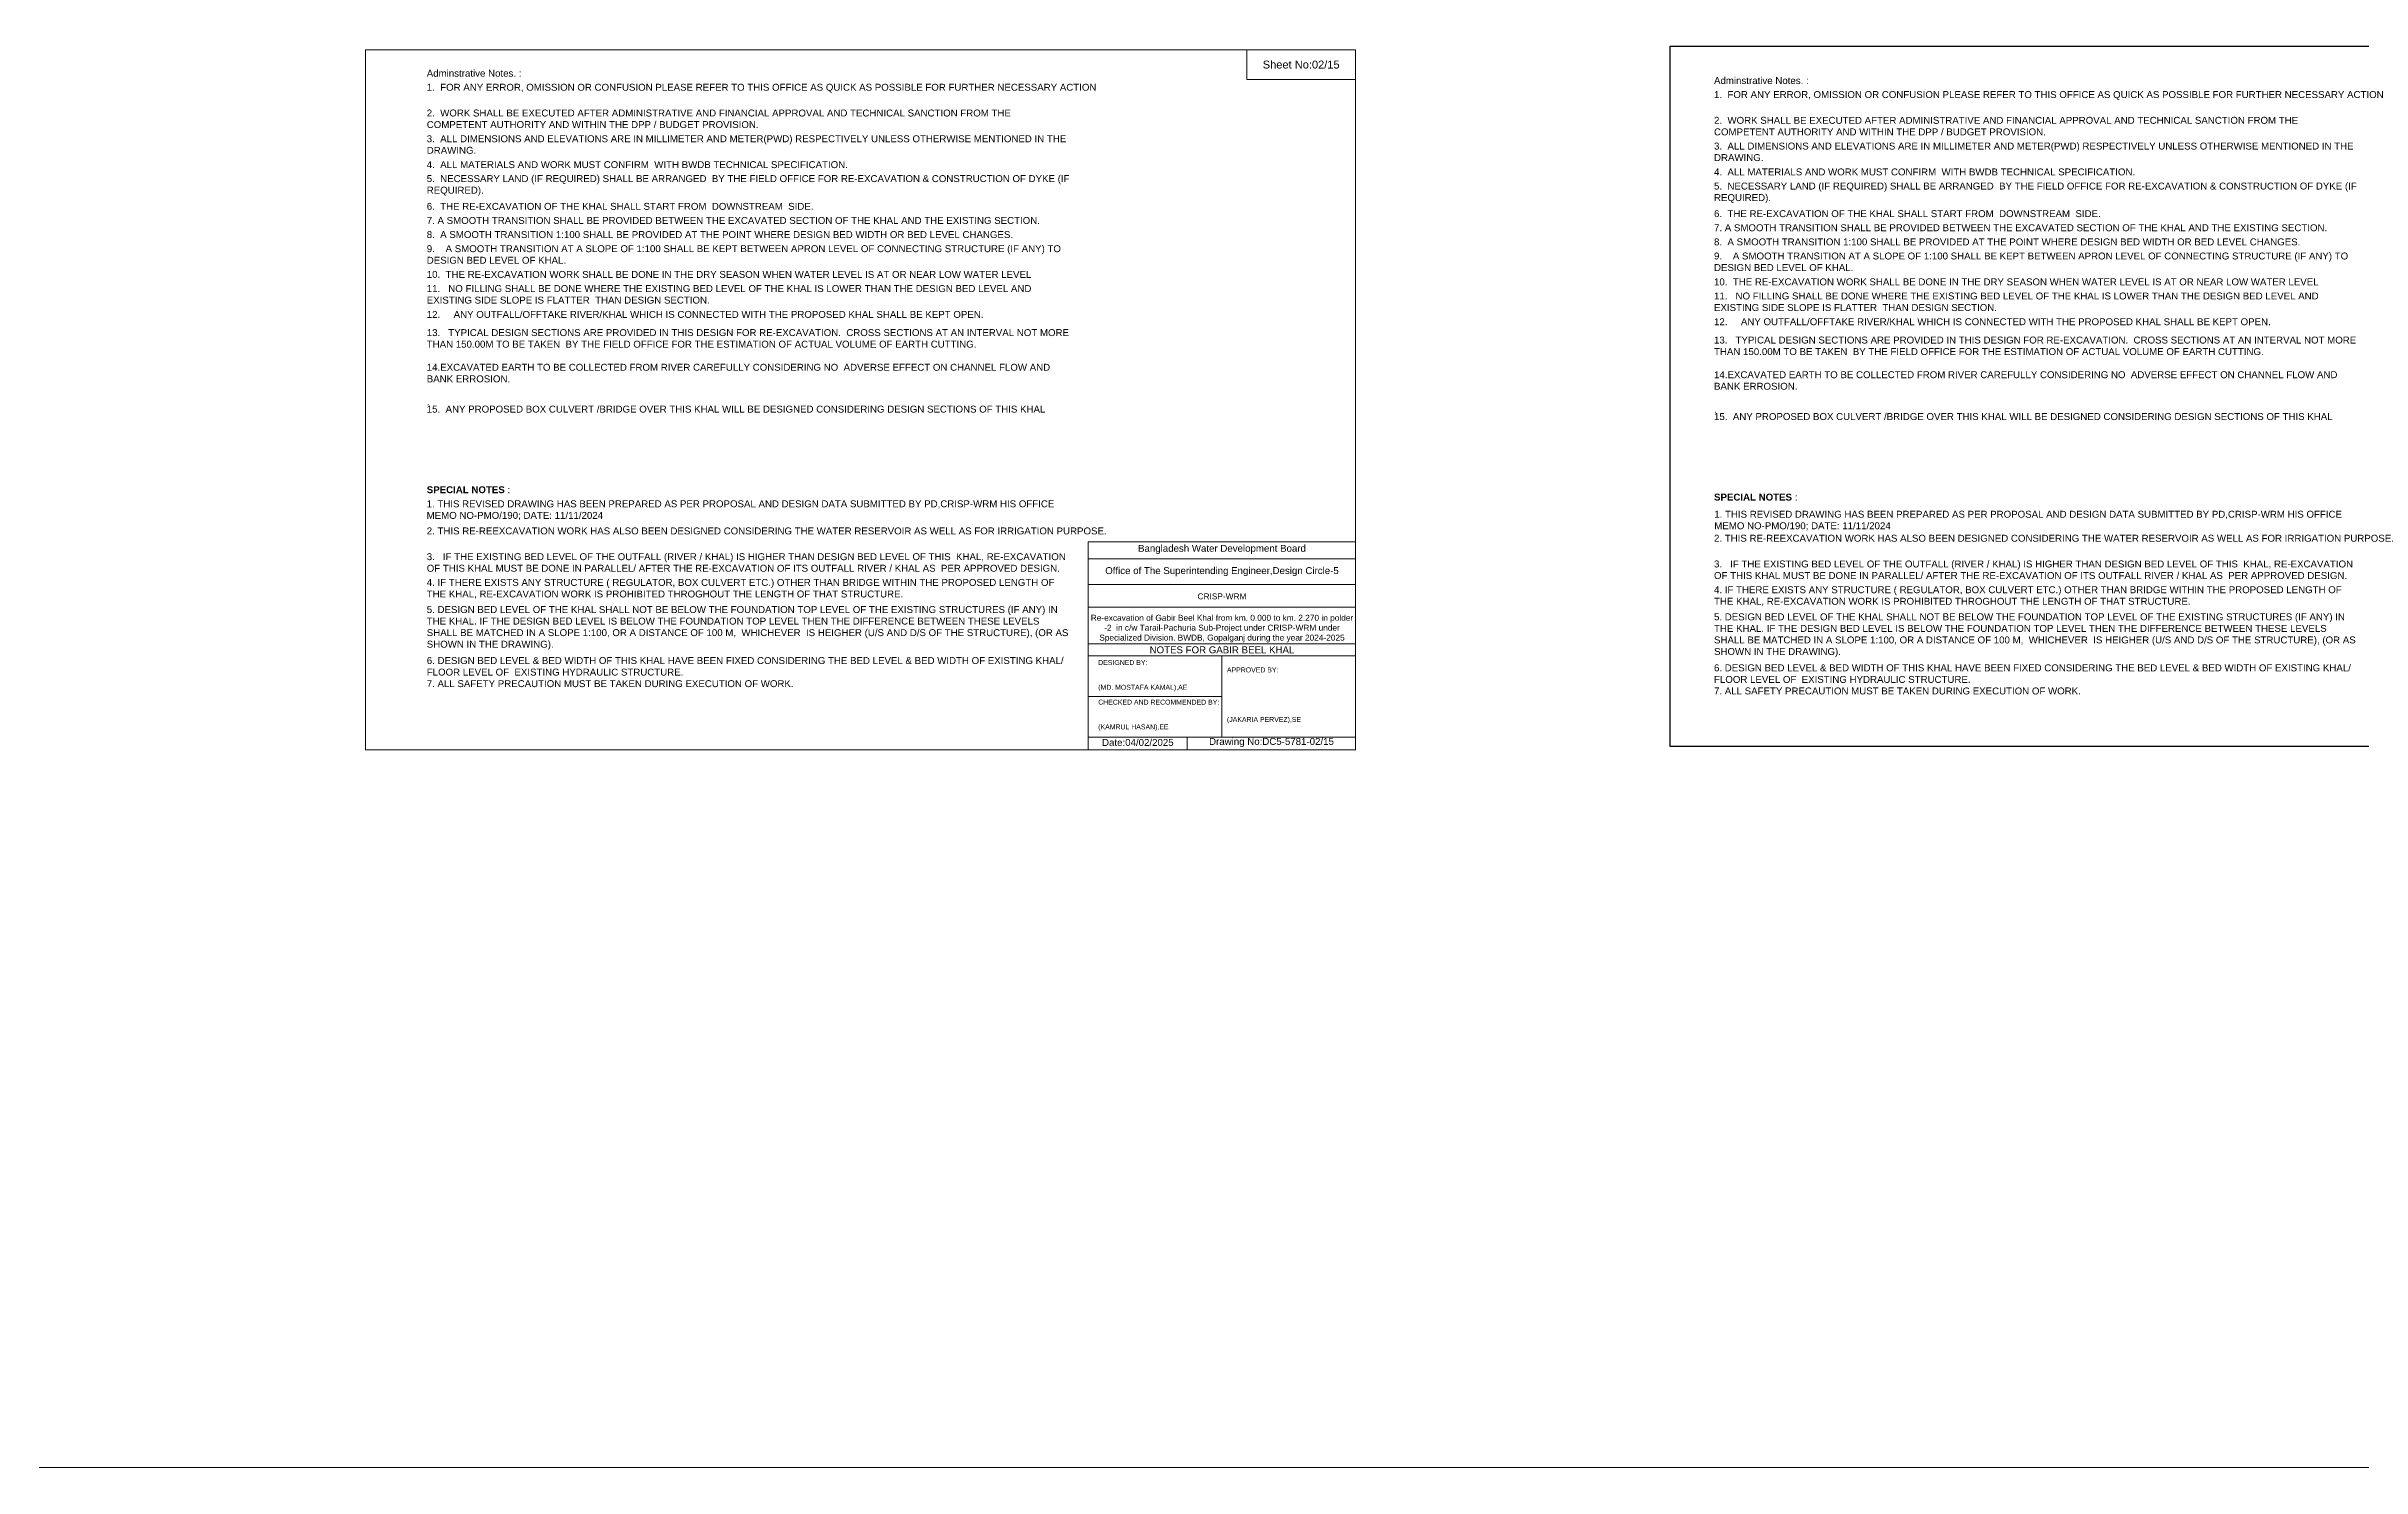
# Model space of a CAD drawing. Header units: inches. Extents: x 85948 to 293477, y -21150 to 8018.
# Drawn here: x 142037 to 160747, y -21150 to -9668 of the extents above; entities that cross this region are included whole.
import ezdxf

# ---------------------------------------------------------------- set-up
doc = ezdxf.new("R2010")
doc.units = ezdxf.units.IN
doc.header["$LTSCALE"] = 7
doc.header["$MEASUREMENT"] = 0
doc.layers.add('Cross Section Labels', color=7, linetype='Continuous', lineweight=9)
doc.styles.get("Standard").update_dxf_attribs({"font": 'arial.ttf'})

msp = doc.modelspace()

# ---------------------------------------------------------------- linework, layer by layer
msp.add_lwpolyline([(155159, -9668), (163159, -9668), (163159, -15324), (155159, -15324)], close=True)
at = {"layer": 'Cross Section Labels'}
msp.add_line((293477, -21150), (85948, -21150), dxfattribs=at)
for points in [[(144617, -9696), (152617, -9696), (152617, -15352), (144617, -15352)], [(151737, -9696), (152617, -9696), (152617, -9936), (151737, -9936)]]:
    msp.add_lwpolyline(points, close=True, dxfattribs=at)
for points in [[(150457, -15352), (150457, -13672), (152617, -13672)], [(150457, -13808), (152617, -13808)], [(150457, -14016), (152617, -14016)], [(150457, -14200), (152617, -14200)], [(150457, -14496), (152617, -14496)], [(150457, -14592), (152617, -14592)], [(151537, -14592), (151537, -15248)], [(150457, -14920), (151537, -14920)], [(150457, -15248), (152617, -15248)], [(151257, -15248), (151257, -15352)]]:
    msp.add_lwpolyline(points, dxfattribs=at)

# ---------------------------------------------------------------- texts
at = {"char_height": 56, "width": 5200, "attachment_point": 1}
for s, insert in [('Adminstrative Notes. :', (145111, -9858)), ('Adminstrative Notes. :', (155513, -9917)), ('1.  FOR ANY ERROR, OMISSION OR CONFUSION PLEASE REFER TO THIS OFFICE AS QUICK AS POSSIBLE FOR FURTHER NECESSARY ACTION', (145111, -9971)), ('1.  FOR ANY ERROR, OMISSION OR CONFUSION PLEASE REFER TO THIS OFFICE AS QUICK AS POSSIBLE FOR FURTHER NECESSARY ACTION', (155513, -10030)), ('2.  WORK SHALL BE EXECUTED AFTER ADMINISTRATIVE AND FINANCIAL APPROVAL AND TECHNICAL SANCTION FROM THE COMPETENT AUTHORITY AND WITHIN THE DPP / BUDGET PROVISION. ', (145111, -10179)), ('2.  WORK SHALL BE EXECUTED AFTER ADMINISTRATIVE AND FINANCIAL APPROVAL AND TECHNICAL SANCTION FROM THE COMPETENT AUTHORITY AND WITHIN THE DPP / BUDGET PROVISION. ', (155513, -10238)), ('3.  ALL DIMENSIONS AND ELEVATIONS ARE IN MILLIMETER AND METER(PWD) RESPECTIVELY UNLESS OTHERWISE MENTIONED IN THE DRAWING.', (145111, -10387)), ('3.  ALL DIMENSIONS AND ELEVATIONS ARE IN MILLIMETER AND METER(PWD) RESPECTIVELY UNLESS OTHERWISE MENTIONED IN THE DRAWING.', (155513, -10446)), ('4.  ALL MATERIALS AND WORK MUST CONFIRM  WITH BWDB TECHNICAL SPECIFICATION.', (145111, -10596)), ('4.  ALL MATERIALS AND WORK MUST CONFIRM  WITH BWDB TECHNICAL SPECIFICATION.', (155513, -10655)), ('5.  NECESSARY LAND (IF REQUIRED) SHALL BE ARRANGED  BY THE FIELD OFFICE FOR RE-EXCAVATION & CONSTRUCTION OF DYKE (IF REQUIRED).', (145111, -10709)), ('5.  NECESSARY LAND (IF REQUIRED) SHALL BE ARRANGED  BY THE FIELD OFFICE FOR RE-EXCAVATION & CONSTRUCTION OF DYKE (IF REQUIRED).', (155513, -10769)), ('6.  THE RE-EXCAVATION OF THE KHAL SHALL START FROM  DOWNSTREAM  SIDE.', (145111, -10933)), ('6.  THE RE-EXCAVATION OF THE KHAL SHALL START FROM  DOWNSTREAM  SIDE.', (155513, -10992)), ('7. A SMOOTH TRANSITION SHALL BE PROVIDED BETWEEN THE EXCAVATED SECTION OF THE KHAL AND THE EXISTING SECTION.', (145111, -11047)), ('8.  A SMOOTH TRANSITION 1:100 SHALL BE PROVIDED AT THE POINT WHERE DESIGN BED WIDTH OR BED LEVEL CHANGES.', (145111, -11161)), ('8.  A SMOOTH TRANSITION 1:100 SHALL BE PROVIDED AT THE POINT WHERE DESIGN BED WIDTH OR BED LEVEL CHANGES.', (155513, -11220)), ('7. A SMOOTH TRANSITION SHALL BE PROVIDED BETWEEN THE EXCAVATED SECTION OF THE KHAL AND THE EXISTING SECTION.', (155513, -11106)), ('9.    A SMOOTH TRANSITION AT A SLOPE OF 1:100 SHALL BE KEPT BETWEEN APRON LEVEL OF CONNECTING STRUCTURE (IF ANY) TO DESIGN BED LEVEL OF KHAL.', (145111, -11275)), ('9.    A SMOOTH TRANSITION AT A SLOPE OF 1:100 SHALL BE KEPT BETWEEN APRON LEVEL OF CONNECTING STRUCTURE (IF ANY) TO DESIGN BED LEVEL OF KHAL.', (155513, -11334)), ('10.  THE RE-EXCAVATION WORK SHALL BE DONE IN THE DRY SEASON WHEN WATER LEVEL IS AT OR NEAR LOW WATER LEVEL', (145111, -11483)), ('11.   NO FILLING SHALL BE DONE WHERE THE EXISTING BED LEVEL OF THE KHAL IS LOWER THAN THE DESIGN BED LEVEL AND EXISTING SIDE SLOPE IS FLATTER  THAN DESIGN SECTION.', (145111, -11597)), ('10.  THE RE-EXCAVATION WORK SHALL BE DONE IN THE DRY SEASON WHEN WATER LEVEL IS AT OR NEAR LOW WATER LEVEL', (155513, -11543)), ('11.   NO FILLING SHALL BE DONE WHERE THE EXISTING BED LEVEL OF THE KHAL IS LOWER THAN THE DESIGN BED LEVEL AND EXISTING SIDE SLOPE IS FLATTER  THAN DESIGN SECTION.', (155513, -11657)), ('13.   TYPICAL DESIGN SECTIONS ARE PROVIDED IN THIS DESIGN FOR RE-EXCAVATION.  CROSS SECTIONS AT AN INTERVAL NOT MORE THAN 150.00M TO BE TAKEN  BY THE FIELD OFFICE FOR THE ESTIMATION OF ACTUAL VOLUME OF EARTH CUTTING. ^J^J14.EXCAVATED EARTH TO BE COLLECTED FROM RIVER CAREFULLY CONSIDERING NO  ADVERSE EFFECT ON CHANNEL FLOW AND BANK ERROSION.^J^J.', (145111, -11953)), ('12.     ANY OUTFALL/OFFTAKE RIVER/KHAL WHICH IS CONNECTED WITH THE PROPOSED KHAL SHALL BE KEPT OPEN.', (145111, -11806)), ('12.     ANY OUTFALL/OFFTAKE RIVER/KHAL WHICH IS CONNECTED WITH THE PROPOSED KHAL SHALL BE KEPT OPEN.', (155513, -11865)), ('13.   TYPICAL DESIGN SECTIONS ARE PROVIDED IN THIS DESIGN FOR RE-EXCAVATION.  CROSS SECTIONS AT AN INTERVAL NOT MORE THAN 150.00M TO BE TAKEN  BY THE FIELD OFFICE FOR THE ESTIMATION OF ACTUAL VOLUME OF EARTH CUTTING. ^J^J14.EXCAVATED EARTH TO BE COLLECTED FROM RIVER CAREFULLY CONSIDERING NO  ADVERSE EFFECT ON CHANNEL FLOW AND BANK ERROSION.^J^J.', (155513, -12013)), ('15.  ANY PROPOSED BOX CULVERT /BRIDGE OVER THIS KHAL WILL BE DESIGNED CONSIDERING DESIGN SECTIONS OF THIS KHAL', (145111, -12571)), ('15.  ANY PROPOSED BOX CULVERT /BRIDGE OVER THIS KHAL WILL BE DESIGNED CONSIDERING DESIGN SECTIONS OF THIS KHAL', (155513, -12631)), ('{\\fArial|b1|i0|c0|p34;SPECIAL NOTES} :', (145111, -13222)), ('{\\fArial|b1|i0|c0|p34;SPECIAL NOTES} :', (155513, -13282)), ('1. THIS REVISED DRAWING HAS BEEN PREPARED AS PER PROPOSAL AND DESIGN DATA SUBMITTED BY PD,CRISP-WRM HIS OFFICE MEMO NO-PMO/190; DATE: 11/11/2024', (145110, -13336)), ('1. THIS REVISED DRAWING HAS BEEN PREPARED AS PER PROPOSAL AND DESIGN DATA SUBMITTED BY PD,CRISP-WRM HIS OFFICE MEMO NO-PMO/190; DATE: 11/11/2024', (155515, -13420)), ('2. THIS RE-REEXCAVATION WORK HAS ALSO BEEN DESIGNED CONSIDERING THE WATER RESERVOIR AS WELL AS FOR IRRIGATION PURPOSE.  ', (145111, -13555)), ('2. THIS RE-REEXCAVATION WORK HAS ALSO BEEN DESIGNED CONSIDERING THE WATER RESERVOIR AS WELL AS FOR IRRIGATION PURPOSE.  ', (155513, -13614)), ('3.   IF THE EXISTING BED LEVEL OF THE OUTFALL (RIVER / KHAL) IS HIGHER THAN DESIGN BED LEVEL OF THIS  KHAL, RE-EXCAVATION OF THIS KHAL MUST BE DONE IN PARALLEL/ AFTER THE RE-EXCAVATION OF ITS OUTFALL RIVER / KHAL AS  PER APPROVED DESIGN.^J', (145111, -13763)), ('3.   IF THE EXISTING BED LEVEL OF THE OUTFALL (RIVER / KHAL) IS HIGHER THAN DESIGN BED LEVEL OF THIS  KHAL, RE-EXCAVATION OF THIS KHAL MUST BE DONE IN PARALLEL/ AFTER THE RE-EXCAVATION OF ITS OUTFALL RIVER / KHAL AS  PER APPROVED DESIGN.^J', (155513, -13822)), ('4. IF THERE EXISTS ANY STRUCTURE ( REGULATOR, BOX CULVERT ETC.) OTHER THAN BRIDGE WITHIN THE PROPOSED LENGTH OF THE KHAL, RE-EXCAVATION WORK IS PROHIBITED THROGHOUT THE LENGTH OF THAT STRUCTURE.', (145111, -13971)), ('4. IF THERE EXISTS ANY STRUCTURE ( REGULATOR, BOX CULVERT ETC.) OTHER THAN BRIDGE WITHIN THE PROPOSED LENGTH OF THE KHAL, RE-EXCAVATION WORK IS PROHIBITED THROGHOUT THE LENGTH OF THAT STRUCTURE.', (155513, -14030)), ('5. DESIGN BED LEVEL OF THE KHAL SHALL NOT BE BELOW THE FOUNDATION TOP LEVEL OF THE EXISTING STRUCTURES (IF ANY) IN THE KHAL. IF THE DESIGN BED LEVEL IS BELOW THE FOUNDATION TOP LEVEL THEN THE DIFFERENCE BETWEEN THESE LEVELS SHALL BE MATCHED IN A SLOPE 1:100, OR A DISTANCE OF 100 M,  WHICHEVER  IS HEIGHER (U/S AND D/S OF THE STRUCTURE), (OR AS SHOWN IN THE DRAWING).^J', (145111, -14190)), ('5. DESIGN BED LEVEL OF THE KHAL SHALL NOT BE BELOW THE FOUNDATION TOP LEVEL OF THE EXISTING STRUCTURES (IF ANY) IN THE KHAL. IF THE DESIGN BED LEVEL IS BELOW THE FOUNDATION TOP LEVEL THEN THE DIFFERENCE BETWEEN THESE LEVELS SHALL BE MATCHED IN A SLOPE 1:100, OR A DISTANCE OF 100 M,  WHICHEVER  IS HEIGHER (U/S AND D/S OF THE STRUCTURE), (OR AS SHOWN IN THE DRAWING).^J', (155513, -14249)), ('6. DESIGN BED LEVEL & BED WIDTH OF THIS KHAL HAVE BEEN FIXED CONSIDERING THE BED LEVEL & BED WIDTH OF EXISTING KHAL/ FLOOR LEVEL OF  EXISTING HYDRAULIC STRUCTURE.\\P7. ALL SAFETY PRECAUTION MUST BE TAKEN DURING EXECUTION OF WORK.', (145111, -14602)), ('6. DESIGN BED LEVEL & BED WIDTH OF THIS KHAL HAVE BEEN FIXED CONSIDERING THE BED LEVEL & BED WIDTH OF EXISTING KHAL/ FLOOR LEVEL OF  EXISTING HYDRAULIC STRUCTURE.\\P7. ALL SAFETY PRECAUTION MUST BE TAKEN DURING EXECUTION OF WORK.', (155513, -14661))]:
    msp.add_mtext(s, dxfattribs=dict(at, insert=insert))
at = {"layer": 'Cross Section Labels', "attachment_point": 5}
for s, insert, char_height in [('Sheet No:02/15', (152177, -9816), 64), ('Bangladesh Water Development Board', (151537, -13732), 56), ('Office of The Superintending Engineer,Design Circle-5', (151537, -13912), 56)]:
    msp.add_mtext(s, dxfattribs=dict(at, insert=insert, char_height=char_height))
at = {"layer": 'Cross Section Labels'}
for s, insert, char_height, width, attachment_point in [('CRISP-WRM', (151537, -14112), 48, 2240, 5), ('Re-excavation of Gabir Beel Khal from km. 0.000 to km. 2.270 in polder -2  in c/w Tarail-Pachuria Sub-Project under CRISP-WRM under Specialized Division. BWDB, Gopalganj during the year 2024-2025', (151537, -14372), 48, 2160, 5), ('NOTES FOR GABIR BEEL KHAL', (151537, -14544), 56, 2240, 5), ('DESIGNED BY:^J^J^J(MD. MOSTAFA KAMAL),AE', (150537, -14752), 40, 1120, 4), ('APPROVED BY:^J^J^J^J^J^J(JAKARIA PERVEZ),SE', (151577, -14912), 40, 1120, 4), ('CHECKED AND RECOMMENDED BY:^J^J^J(KAMRUL HASAN),EE', (150537, -15072), 40, 1120, 4), ('Date:04/02/2025', (150857, -15292), 56, 1120, 5), ('Drawing No:DC5-5781-02/15', (151937, -15292), 56, 1760, 5)]:
    msp.add_mtext(s, dxfattribs=dict(at, insert=insert, char_height=char_height, width=width, attachment_point=attachment_point))

doc.saveas('drawing.dxf')
